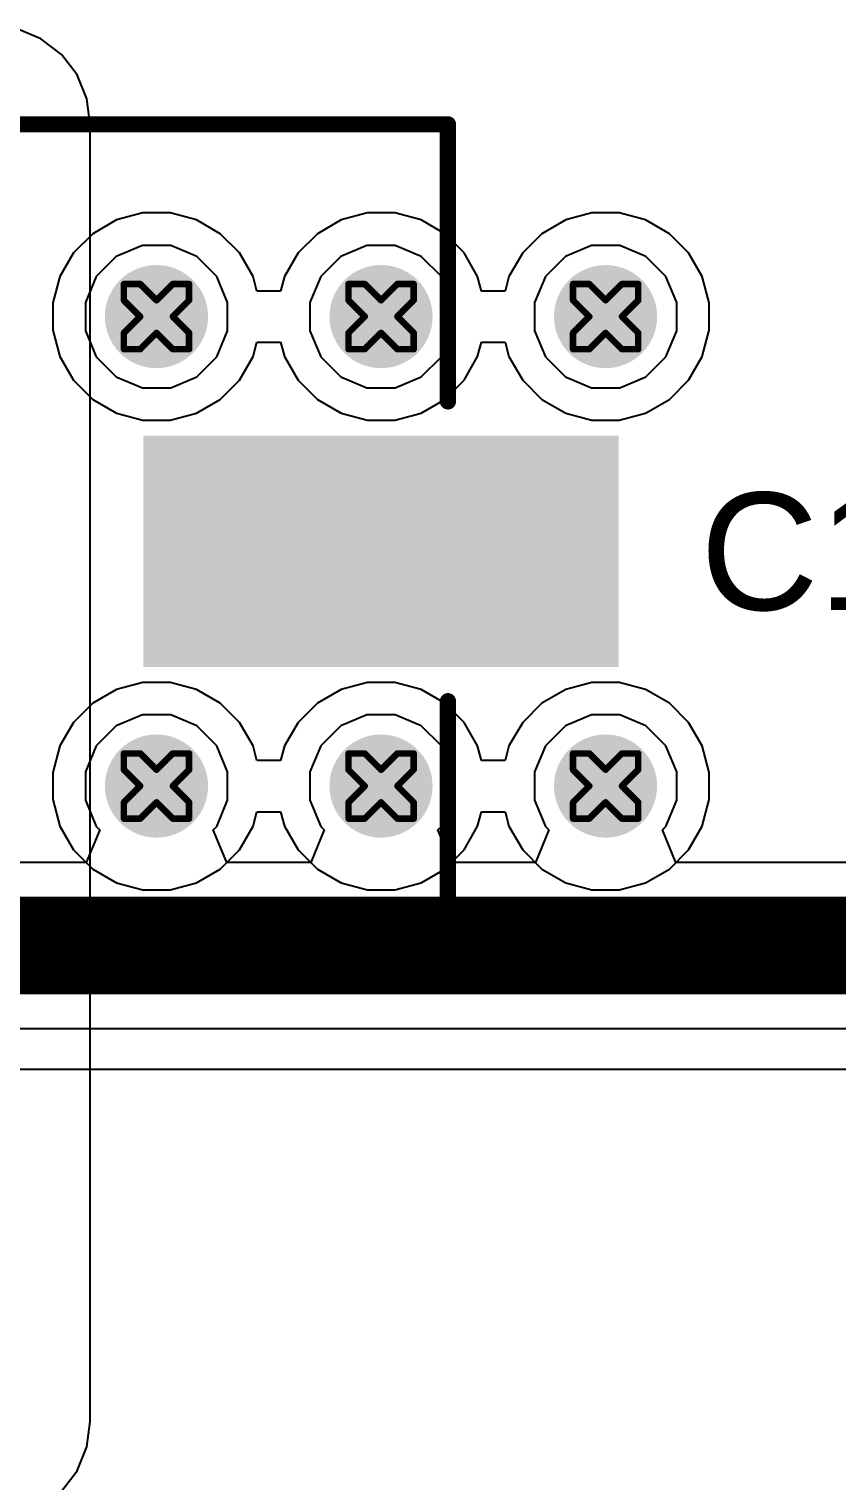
# Model space of a CAD drawing. Header units: inches. Extents: x 0 to 5379, y 0 to 5429.
# Drawn here: x 329.39 to 335.69, y 54.53 to 65.84 of the extents above; entities that cross this region are included whole.
import ezdxf

# ---------------------------------------------------------------- set-up
doc = ezdxf.new("R2010")
doc.units = ezdxf.units.IN
for name, color, linetype in [('Bottom Layer', 5, 'Continuous'), ('Bottom Solder', 6, 'Continuous'), ('Drill Drawing', 1, 'Continuous'), ('GND01', 16, 'Continuous'), ('GND02', 76, 'Continuous'), ('PWR', 156, 'Continuous'), ('SIG 01', 90, 'Continuous'), ('Top Layer', 1, 'Continuous'), ('Top Overlay', 2, 'Continuous'), ('Top Paste', 8, 'Continuous'), ('Top Solder', 216, 'Continuous'), ('Via Holes', 16, 'Continuous')]:
    doc.layers.add(name, color=color, linetype=linetype)
doc.styles.add('Arial', font='', dxfattribs={"height": 0.2})
doc.styles.get('Arial').set_extended_font_data('Arial')

# ---------------------------------------------------------------- blocks, each defined once
blk = doc.blocks.new('RVT1H470M0607_115')
at = {"layer": 'Top Layer'}
for points in [[(-4.55, 0.8), (-1.05, 0.8), (-1.05, -0.8), (-4.55, -0.8)], [(1.05, 0.8), (4.55, 0.8), (4.55, -0.8), (1.05, -0.8)]]:
    blk.add_hatch(color=1, dxfattribs=at).paths.add_polyline_path(points)
at = {"layer": 'Top Paste'}
for points in [[(-4.55, 0.8), (-1.05, 0.8), (-1.05, -0.8), (-4.55, -0.8)], [(1.05, 0.8), (4.55, 0.8), (4.55, -0.8), (1.05, -0.8)]]:
    blk.add_hatch(color=8, dxfattribs=at).paths.add_polyline_path(points)
at = {"layer": 'Top Solder'}
for points in [[(-4.652, 0.902), (-0.948, 0.902), (-0.948, -0.902), (-4.652, -0.902)], [(0.948, 0.902), (4.652, 0.902), (4.652, -0.902), (0.948, -0.902)]]:
    blk.add_hatch(color=216, dxfattribs=at).paths.add_polyline_path(points)
at = {"layer": 'Top Overlay'}
for points in [[(-3.333, 1.829, 0.127, 0.127, 0), (-1.835, 3.327, 0.127, 0.127, 0)], [(-1.835, 3.327, 0.127, 0.127, 0), (3.321, 3.327, 0.127, 0.127, 0)], [(3.321, 1.168, 0.127, 0.127, 0), (3.321, 3.327, 0.127, 0.127, 0)], [(-3.333, 1.321, 0.127, 0.127, 0), (-3.333, 1.829, 0.127, 0.127, 0)], [(-3.918, 1.016, 0.127, 0.127, 0), (-3.918, 1.727, 0.127, 0.127, 0)], [(-4.273, 1.372, 0.127, 0.127, 0), (-3.562, 1.372, 0.127, 0.127, 0)], [(3.321, -3.327, 0.127, 0.127, 0), (3.321, -1.168, 0.127, 0.127, 0)], [(-3.333, -1.829, 0.127, 0.127, 0), (-3.333, -1.321, 0.127, 0.127, 0)], [(-3.333, -1.829, 0.127, 0.127, 0), (-1.835, -3.327, 0.127, 0.127, 0)], [(-1.835, -3.327, 0.127, 0.127, 0), (3.321, -3.327, 0.127, 0.127, 0)]]:
    blk.add_lwpolyline(points, format="xyseb", dxfattribs=at)
for points in [[(-1.867, 3.327, 0.0635, 0.0635, 1), (-1.803, 3.327, 0.0635, 0.0635, 1)], [(-1.867, 3.327, 0.0635, 0.0635, 1), (-1.803, 3.327, 0.0635, 0.0635, 1)], [(3.29, 3.327, 0.0635, 0.0635, 1), (3.353, 3.327, 0.0635, 0.0635, 1)], [(3.29, 3.327, 0.0635, 0.0635, 1), (3.353, 3.327, 0.0635, 0.0635, 1)], [(-3.365, 1.829, 0.0635, 0.0635, 1), (-3.302, 1.829, 0.0635, 0.0635, 1)], [(-3.365, 1.829, 0.0635, 0.0635, 1), (-3.302, 1.829, 0.0635, 0.0635, 1)], [(-3.949, 1.727, 0.0635, 0.0635, 1), (-3.886, 1.727, 0.0635, 0.0635, 1)], [(-4.305, 1.372, 0.0635, 0.0635, 1), (-4.241, 1.372, 0.0635, 0.0635, 1)], [(-3.594, 1.372, 0.0635, 0.0635, 1), (-3.53, 1.372, 0.0635, 0.0635, 1)], [(-3.365, 1.321, 0.0635, 0.0635, 1), (-3.302, 1.321, 0.0635, 0.0635, 1)], [(3.29, 1.168, 0.0635, 0.0635, 1), (3.353, 1.168, 0.0635, 0.0635, 1)], [(-3.949, 1.016, 0.0635, 0.0635, 1), (-3.886, 1.016, 0.0635, 0.0635, 1)], [(3.29, -1.168, 0.0635, 0.0635, 1), (3.353, -1.168, 0.0635, 0.0635, 1)], [(-3.365, -1.321, 0.0635, 0.0635, 1), (-3.302, -1.321, 0.0635, 0.0635, 1)], [(-3.365, -1.829, 0.0635, 0.0635, 1), (-3.302, -1.829, 0.0635, 0.0635, 1)], [(-3.365, -1.829, 0.0635, 0.0635, 1), (-3.302, -1.829, 0.0635, 0.0635, 1)], [(-1.867, -3.327, 0.0635, 0.0635, 1), (-1.803, -3.327, 0.0635, 0.0635, 1)], [(-1.867, -3.327, 0.0635, 0.0635, 1), (-1.803, -3.327, 0.0635, 0.0635, 1)], [(3.29, -3.327, 0.0635, 0.0635, 1), (3.353, -3.327, 0.0635, 0.0635, 1)], [(3.29, -3.327, 0.0635, 0.0635, 1), (3.353, -3.327, 0.0635, 0.0635, 1)]]:
    blk.add_lwpolyline(points, format="xyseb", close=True, dxfattribs=at)

msp = doc.modelspace()

# ---------------------------------------------------------------- hatches: boundary and pattern name
at = {"layer": 'Bottom Layer'}
h = msp.add_hatch(color=5, dxfattribs=at)
edge = h.paths.add_edge_path()
edge.add_arc((330.383, 63.6), 0.3, 0, 360)
h = msp.add_hatch(color=5, dxfattribs=at)
edge = h.paths.add_edge_path()
edge.add_arc((332.133, 63.6), 0.3, 0, 360)
h = msp.add_hatch(color=5, dxfattribs=at)
edge = h.paths.add_edge_path()
edge.add_arc((333.883, 63.6), 0.3, 0, 360)
h = msp.add_hatch(color=5, dxfattribs=at)
edge = h.paths.add_edge_path()
edge.add_arc((330.383, 59.942), 0.3, 0, 360)
h = msp.add_hatch(color=5, dxfattribs=at)
edge = h.paths.add_edge_path()
edge.add_arc((332.133, 59.942), 0.3, 0, 360)
h = msp.add_hatch(color=5, dxfattribs=at)
edge = h.paths.add_edge_path()
edge.add_arc((333.883, 59.942), 0.3, 0, 360)
at = {"layer": 'Bottom Solder'}
h = msp.add_hatch(color=6, dxfattribs=at)
edge = h.paths.add_edge_path()
edge.add_arc((330.383, 63.6), 0.402, 0, 360)
h = msp.add_hatch(color=6, dxfattribs=at)
edge = h.paths.add_edge_path()
edge.add_arc((332.133, 63.6), 0.402, 0, 360)
h = msp.add_hatch(color=6, dxfattribs=at)
edge = h.paths.add_edge_path()
edge.add_arc((333.883, 63.6), 0.402, 0, 360)
h = msp.add_hatch(color=6, dxfattribs=at)
edge = h.paths.add_edge_path()
edge.add_arc((330.383, 59.942), 0.402, 0, 360)
h = msp.add_hatch(color=6, dxfattribs=at)
edge = h.paths.add_edge_path()
edge.add_arc((332.133, 59.942), 0.402, 0, 360)
h = msp.add_hatch(color=6, dxfattribs=at)
edge = h.paths.add_edge_path()
edge.add_arc((333.883, 59.942), 0.402, 0, 360)
at = {"layer": 'GND01'}
h = msp.add_hatch(color=16, dxfattribs=at)
edge = h.paths.add_edge_path()
edge.add_arc((330.383, 63.6), 0.3, 0, 360)
h = msp.add_hatch(color=16, dxfattribs=at)
edge = h.paths.add_edge_path()
edge.add_arc((332.133, 63.6), 0.3, 0, 360)
h = msp.add_hatch(color=16, dxfattribs=at)
edge = h.paths.add_edge_path()
edge.add_arc((333.883, 63.6), 0.3, 0, 360)
h = msp.add_hatch(color=16, dxfattribs=at)
edge = h.paths.add_edge_path()
edge.add_arc((330.383, 59.942), 0.3, 0, 360)
h = msp.add_hatch(color=16, dxfattribs=at)
edge = h.paths.add_edge_path()
edge.add_arc((332.133, 59.942), 0.3, 0, 360)
h = msp.add_hatch(color=16, dxfattribs=at)
edge = h.paths.add_edge_path()
edge.add_arc((333.883, 59.942), 0.3, 0, 360)
at = {"layer": 'GND02'}
h = msp.add_hatch(color=76, dxfattribs=at)
edge = h.paths.add_edge_path()
edge.add_arc((330.383, 63.6), 0.3, 0, 360)
h = msp.add_hatch(color=76, dxfattribs=at)
edge = h.paths.add_edge_path()
edge.add_arc((332.133, 63.6), 0.3, 0, 360)
h = msp.add_hatch(color=76, dxfattribs=at)
edge = h.paths.add_edge_path()
edge.add_arc((333.883, 63.6), 0.3, 0, 360)
h = msp.add_hatch(color=76, dxfattribs=at)
edge = h.paths.add_edge_path()
edge.add_arc((330.383, 59.942), 0.3, 0, 360)
h = msp.add_hatch(color=76, dxfattribs=at)
edge = h.paths.add_edge_path()
edge.add_arc((332.133, 59.942), 0.3, 0, 360)
h = msp.add_hatch(color=76, dxfattribs=at)
edge = h.paths.add_edge_path()
edge.add_arc((333.883, 59.942), 0.3, 0, 360)
at = {"layer": 'PWR'}
h = msp.add_hatch(color=156, dxfattribs=at)
edge = h.paths.add_edge_path()
edge.add_arc((330.383, 63.6), 0.3, 0, 360)
h = msp.add_hatch(color=156, dxfattribs=at)
edge = h.paths.add_edge_path()
edge.add_arc((332.133, 63.6), 0.3, 0, 360)
h = msp.add_hatch(color=156, dxfattribs=at)
edge = h.paths.add_edge_path()
edge.add_arc((333.883, 63.6), 0.3, 0, 360)
h = msp.add_hatch(color=156, dxfattribs=at)
edge = h.paths.add_edge_path()
edge.add_arc((330.383, 59.942), 0.3, 0, 360)
h = msp.add_hatch(color=156, dxfattribs=at)
edge = h.paths.add_edge_path()
edge.add_arc((332.133, 59.942), 0.3, 0, 360)
h = msp.add_hatch(color=156, dxfattribs=at)
edge = h.paths.add_edge_path()
edge.add_arc((333.883, 59.942), 0.3, 0, 360)
at = {"layer": 'SIG 01'}
h = msp.add_hatch(color=90, dxfattribs=at)
edge = h.paths.add_edge_path()
edge.add_arc((330.383, 63.6), 0.3, 0, 360)
h = msp.add_hatch(color=90, dxfattribs=at)
edge = h.paths.add_edge_path()
edge.add_arc((332.133, 63.6), 0.3, 0, 360)
h = msp.add_hatch(color=90, dxfattribs=at)
edge = h.paths.add_edge_path()
edge.add_arc((333.883, 63.6), 0.3, 0, 360)
h = msp.add_hatch(color=90, dxfattribs=at)
edge = h.paths.add_edge_path()
edge.add_arc((330.383, 59.942), 0.3, 0, 360)
h = msp.add_hatch(color=90, dxfattribs=at)
edge = h.paths.add_edge_path()
edge.add_arc((332.133, 59.942), 0.3, 0, 360)
h = msp.add_hatch(color=90, dxfattribs=at)
edge = h.paths.add_edge_path()
edge.add_arc((333.883, 59.942), 0.3, 0, 360)
at = {"layer": 'Top Layer'}
h = msp.add_hatch(color=1, dxfattribs=at)
edge = h.paths.add_edge_path()
edge.add_arc((330.383, 63.6), 0.3, 0, 360)
h = msp.add_hatch(color=1, dxfattribs=at)
edge = h.paths.add_edge_path()
edge.add_arc((332.133, 63.6), 0.3, 0, 360)
h = msp.add_hatch(color=1, dxfattribs=at)
edge = h.paths.add_edge_path()
edge.add_arc((333.883, 63.6), 0.3, 0, 360)
h = msp.add_hatch(color=1, dxfattribs=at)
edge = h.paths.add_edge_path()
edge.add_arc((330.383, 59.942), 0.3, 0, 360)
h = msp.add_hatch(color=1, dxfattribs=at)
edge = h.paths.add_edge_path()
edge.add_arc((332.133, 59.942), 0.3, 0, 360)
h = msp.add_hatch(color=1, dxfattribs=at)
edge = h.paths.add_edge_path()
edge.add_arc((333.883, 59.942), 0.3, 0, 360)
at = {"layer": 'Top Solder'}
h = msp.add_hatch(color=216, dxfattribs=at)
edge = h.paths.add_edge_path()
edge.add_arc((330.383, 63.6), 0.402, 0, 360)
h = msp.add_hatch(color=216, dxfattribs=at)
edge = h.paths.add_edge_path()
edge.add_arc((332.133, 63.6), 0.402, 0, 360)
h = msp.add_hatch(color=216, dxfattribs=at)
edge = h.paths.add_edge_path()
edge.add_arc((333.883, 63.6), 0.402, 0, 360)
h = msp.add_hatch(color=216, dxfattribs=at)
edge = h.paths.add_edge_path()
edge.add_arc((330.383, 59.942), 0.402, 0, 360)
h = msp.add_hatch(color=216, dxfattribs=at)
edge = h.paths.add_edge_path()
edge.add_arc((332.133, 59.942), 0.402, 0, 360)
h = msp.add_hatch(color=216, dxfattribs=at)
edge = h.paths.add_edge_path()
edge.add_arc((333.883, 59.942), 0.402, 0, 360)
at = {"layer": 'Via Holes'}
h = msp.add_hatch(color=7, dxfattribs=at)
edge = h.paths.add_edge_path()
edge.add_arc((330.383, 63.6), 0.15, 0, 360)
h = msp.add_hatch(color=7, dxfattribs=at)
edge = h.paths.add_edge_path()
edge.add_arc((332.133, 63.6), 0.15, 0, 360)
h = msp.add_hatch(color=7, dxfattribs=at)
edge = h.paths.add_edge_path()
edge.add_arc((333.883, 63.6), 0.15, 0, 360)
h = msp.add_hatch(color=7, dxfattribs=at)
edge = h.paths.add_edge_path()
edge.add_arc((330.383, 59.942), 0.15, 0, 360)
h = msp.add_hatch(color=7, dxfattribs=at)
edge = h.paths.add_edge_path()
edge.add_arc((332.133, 59.942), 0.15, 0, 360)
h = msp.add_hatch(color=7, dxfattribs=at)
edge = h.paths.add_edge_path()
edge.add_arc((333.883, 59.942), 0.15, 0, 360)

# ---------------------------------------------------------------- linework, layer by layer
at = {"layer": 'Bottom Layer'}
for p, q in [((330.277, 64.408), (330.072, 64.353)), ((330.49, 64.408), (330.277, 64.408)), ((330.695, 64.353), (330.49, 64.408)), ((332.027, 64.408), (331.822, 64.353)), ((332.24, 64.408), (332.027, 64.408)), ((332.445, 64.353), (332.24, 64.408)), ((333.777, 64.408), (333.572, 64.353)), ((333.99, 64.408), (333.777, 64.408)), ((334.195, 64.353), (333.99, 64.408)), ((330.072, 64.353), (329.887, 64.246)), ((330.88, 64.246), (330.695, 64.353)), ((331.822, 64.353), (331.637, 64.246)), ((332.63, 64.246), (332.445, 64.353)), ((333.572, 64.353), (333.387, 64.246)), ((334.38, 64.246), (334.195, 64.353)), ((329.887, 64.246), (329.737, 64.096)), ((331.03, 64.096), (330.88, 64.246)), ((331.637, 64.246), (331.487, 64.096)), ((332.78, 64.096), (332.63, 64.246)), ((333.387, 64.246), (333.237, 64.096)), ((334.53, 64.096), (334.38, 64.246)), ((329.737, 64.096), (329.63, 63.912)), ((331.136, 63.912), (331.03, 64.096)), ((331.487, 64.096), (331.38, 63.912)), ((332.886, 63.912), (332.78, 64.096)), ((333.237, 64.096), (333.13, 63.912)), ((334.636, 63.912), (334.53, 64.096)), ((329.63, 63.912), (329.575, 63.706)), ((331.166, 63.799), (331.136, 63.912)), ((331.38, 63.912), (331.35, 63.799)), ((332.916, 63.799), (332.886, 63.912)), ((333.13, 63.912), (333.1, 63.799)), ((334.691, 63.706), (334.636, 63.912)), ((329.575, 63.706), (329.575, 63.493)), ((331.35, 63.799), (331.166, 63.799)), ((333.1, 63.799), (332.916, 63.799)), ((334.691, 63.493), (334.691, 63.706)), ((329.575, 63.493), (329.63, 63.288)), ((334.636, 63.288), (334.691, 63.493)), ((331.136, 63.288), (331.166, 63.4)), ((331.166, 63.4), (331.35, 63.4)), ((331.35, 63.4), (331.38, 63.288)), ((332.886, 63.288), (332.916, 63.4)), ((332.916, 63.4), (333.1, 63.4)), ((333.1, 63.4), (333.13, 63.288)), ((329.63, 63.288), (329.737, 63.104)), ((331.03, 63.104), (331.136, 63.288)), ((331.38, 63.288), (331.487, 63.104)), ((332.78, 63.104), (332.886, 63.288)), ((333.13, 63.288), (333.237, 63.104)), ((334.53, 63.104), (334.636, 63.288)), ((329.737, 63.104), (329.887, 62.953)), ((330.88, 62.953), (331.03, 63.104)), ((331.487, 63.104), (331.637, 62.953)), ((332.63, 62.953), (332.78, 63.104)), ((333.237, 63.104), (333.387, 62.953)), ((334.38, 62.953), (334.53, 63.104)), ((329.887, 62.953), (330.072, 62.847)), ((330.695, 62.847), (330.88, 62.953)), ((331.637, 62.953), (331.822, 62.847)), ((332.445, 62.847), (332.63, 62.953)), ((333.387, 62.953), (333.572, 62.847)), ((334.195, 62.847), (334.38, 62.953)), ((330.072, 62.847), (330.277, 62.792)), ((330.277, 62.792), (330.49, 62.792)), ((330.49, 62.792), (330.695, 62.847)), ((331.822, 62.847), (332.027, 62.792)), ((332.027, 62.792), (332.24, 62.792)), ((332.24, 62.792), (332.445, 62.847)), ((333.572, 62.847), (333.777, 62.792)), ((333.777, 62.792), (333.99, 62.792)), ((333.99, 62.792), (334.195, 62.847)), ((330.072, 60.695), (329.887, 60.589)), ((330.277, 60.75), (330.072, 60.695)), ((330.49, 60.75), (330.277, 60.75)), ((330.695, 60.695), (330.49, 60.75)), ((330.88, 60.589), (330.695, 60.695)), ((331.822, 60.695), (331.637, 60.589)), ((332.027, 60.75), (331.822, 60.695)), ((332.24, 60.75), (332.027, 60.75)), ((332.445, 60.695), (332.24, 60.75)), ((332.63, 60.589), (332.445, 60.695)), ((333.572, 60.695), (333.387, 60.589)), ((333.777, 60.75), (333.572, 60.695)), ((333.99, 60.75), (333.777, 60.75)), ((334.195, 60.695), (333.99, 60.75)), ((334.38, 60.589), (334.195, 60.695)), ((329.887, 60.589), (329.737, 60.438)), ((331.03, 60.438), (330.88, 60.589)), ((331.637, 60.589), (331.487, 60.438)), ((332.78, 60.438), (332.63, 60.589)), ((333.387, 60.589), (333.237, 60.438)), ((334.53, 60.438), (334.38, 60.589)), ((329.737, 60.438), (329.63, 60.254)), ((331.136, 60.254), (331.03, 60.438)), ((331.487, 60.438), (331.38, 60.254)), ((332.886, 60.254), (332.78, 60.438)), ((333.237, 60.438), (333.13, 60.254)), ((334.636, 60.254), (334.53, 60.438)), ((329.63, 60.254), (329.575, 60.048)), ((331.166, 60.142), (331.136, 60.254)), ((331.38, 60.254), (331.35, 60.142)), ((332.916, 60.142), (332.886, 60.254)), ((333.13, 60.254), (333.1, 60.142)), ((334.691, 60.048), (334.636, 60.254)), ((331.35, 60.142), (331.166, 60.142)), ((333.1, 60.142), (332.916, 60.142)), ((329.575, 60.048), (329.575, 59.836)), ((334.691, 59.836), (334.691, 60.048)), ((329.575, 59.836), (329.63, 59.63)), ((331.136, 59.63), (331.166, 59.742)), ((331.166, 59.742), (331.35, 59.742)), ((331.35, 59.742), (331.38, 59.63)), ((332.886, 59.63), (332.916, 59.742)), ((332.916, 59.742), (333.1, 59.742)), ((333.1, 59.742), (333.13, 59.63)), ((334.636, 59.63), (334.691, 59.836)), ((329.63, 59.63), (329.737, 59.446)), ((331.03, 59.446), (331.136, 59.63)), ((331.38, 59.63), (331.487, 59.446)), ((332.78, 59.446), (332.886, 59.63)), ((333.13, 59.63), (333.237, 59.446)), ((334.53, 59.446), (334.636, 59.63)), ((329.737, 59.446), (329.887, 59.295)), ((330.88, 59.295), (331.03, 59.446)), ((331.487, 59.446), (331.637, 59.295)), ((332.63, 59.295), (332.78, 59.446)), ((333.237, 59.446), (333.387, 59.295)), ((334.38, 59.295), (334.53, 59.446)), ((329.887, 59.295), (330.072, 59.189)), ((330.695, 59.189), (330.88, 59.295)), ((331.637, 59.295), (331.822, 59.189)), ((332.445, 59.189), (332.63, 59.295)), ((333.387, 59.295), (333.572, 59.189)), ((334.195, 59.189), (334.38, 59.295)), ((330.072, 59.189), (330.277, 59.134)), ((330.49, 59.134), (330.695, 59.189)), ((331.822, 59.189), (332.027, 59.134)), ((332.24, 59.134), (332.445, 59.189)), ((333.572, 59.189), (333.777, 59.134)), ((333.99, 59.134), (334.195, 59.189)), ((330.277, 59.134), (330.49, 59.134)), ((332.027, 59.134), (332.24, 59.134)), ((333.777, 59.134), (333.99, 59.134)), ((347.844, 58.504), (324.27, 58.504)), ((324.27, 57.735), (347.844, 57.735))]:
    msp.add_line(p, q, dxfattribs=at)
at = {"layer": 'Drill Drawing'}
for points in [[(330.129, 63.727, 0.0508, 0.0508, 0), (330.129, 63.854, 0.0508, 0.0508, 0)], [(330.129, 63.854, 0.0508, 0.0508, 0), (330.256, 63.854, 0.0508, 0.0508, 0)], [(330.256, 63.854, 0.0508, 0.0508, 0), (330.383, 63.727, 0.0508, 0.0508, 0)], [(330.383, 63.727, 0.0508, 0.0508, 0), (330.51, 63.854, 0.0508, 0.0508, 0)], [(330.51, 63.854, 0.0508, 0.0508, 0), (330.637, 63.854, 0.0508, 0.0508, 0)], [(330.637, 63.727, 0.0508, 0.0508, 0), (330.637, 63.854, 0.0508, 0.0508, 0)], [(331.879, 63.727, 0.0508, 0.0508, 0), (331.879, 63.854, 0.0508, 0.0508, 0)], [(331.879, 63.854, 0.0508, 0.0508, 0), (332.006, 63.854, 0.0508, 0.0508, 0)], [(332.006, 63.854, 0.0508, 0.0508, 0), (332.133, 63.727, 0.0508, 0.0508, 0)], [(332.133, 63.727, 0.0508, 0.0508, 0), (332.26, 63.854, 0.0508, 0.0508, 0)], [(332.26, 63.854, 0.0508, 0.0508, 0), (332.387, 63.854, 0.0508, 0.0508, 0)], [(332.387, 63.727, 0.0508, 0.0508, 0), (332.387, 63.854, 0.0508, 0.0508, 0)], [(333.629, 63.727, 0.0508, 0.0508, 0), (333.629, 63.854, 0.0508, 0.0508, 0)], [(333.629, 63.854, 0.0508, 0.0508, 0), (333.756, 63.854, 0.0508, 0.0508, 0)], [(333.756, 63.854, 0.0508, 0.0508, 0), (333.883, 63.727, 0.0508, 0.0508, 0)], [(333.883, 63.727, 0.0508, 0.0508, 0), (334.01, 63.854, 0.0508, 0.0508, 0)], [(334.01, 63.854, 0.0508, 0.0508, 0), (334.137, 63.854, 0.0508, 0.0508, 0)], [(334.137, 63.727, 0.0508, 0.0508, 0), (334.137, 63.854, 0.0508, 0.0508, 0)], [(330.129, 63.727, 0.0508, 0.0508, 0), (330.256, 63.6, 0.0508, 0.0508, 0)], [(330.51, 63.6, 0.0508, 0.0508, 0), (330.637, 63.727, 0.0508, 0.0508, 0)], [(331.879, 63.727, 0.0508, 0.0508, 0), (332.006, 63.6, 0.0508, 0.0508, 0)], [(332.26, 63.6, 0.0508, 0.0508, 0), (332.387, 63.727, 0.0508, 0.0508, 0)], [(333.629, 63.727, 0.0508, 0.0508, 0), (333.756, 63.6, 0.0508, 0.0508, 0)], [(334.01, 63.6, 0.0508, 0.0508, 0), (334.137, 63.727, 0.0508, 0.0508, 0)], [(330.129, 63.473, 0.0508, 0.0508, 0), (330.256, 63.6, 0.0508, 0.0508, 0)], [(330.51, 63.6, 0.0508, 0.0508, 0), (330.637, 63.473, 0.0508, 0.0508, 0)], [(331.879, 63.473, 0.0508, 0.0508, 0), (332.006, 63.6, 0.0508, 0.0508, 0)], [(332.26, 63.6, 0.0508, 0.0508, 0), (332.387, 63.473, 0.0508, 0.0508, 0)], [(333.629, 63.473, 0.0508, 0.0508, 0), (333.756, 63.6, 0.0508, 0.0508, 0)], [(334.01, 63.6, 0.0508, 0.0508, 0), (334.137, 63.473, 0.0508, 0.0508, 0)], [(330.129, 63.346, 0.0508, 0.0508, 0), (330.129, 63.473, 0.0508, 0.0508, 0)], [(330.256, 63.346, 0.0508, 0.0508, 0), (330.383, 63.473, 0.0508, 0.0508, 0)], [(330.383, 63.473, 0.0508, 0.0508, 0), (330.51, 63.346, 0.0508, 0.0508, 0)], [(330.637, 63.346, 0.0508, 0.0508, 0), (330.637, 63.473, 0.0508, 0.0508, 0)], [(331.879, 63.346, 0.0508, 0.0508, 0), (331.879, 63.473, 0.0508, 0.0508, 0)], [(332.006, 63.346, 0.0508, 0.0508, 0), (332.133, 63.473, 0.0508, 0.0508, 0)], [(332.133, 63.473, 0.0508, 0.0508, 0), (332.26, 63.346, 0.0508, 0.0508, 0)], [(332.387, 63.346, 0.0508, 0.0508, 0), (332.387, 63.473, 0.0508, 0.0508, 0)], [(333.629, 63.346, 0.0508, 0.0508, 0), (333.629, 63.473, 0.0508, 0.0508, 0)], [(333.756, 63.346, 0.0508, 0.0508, 0), (333.883, 63.473, 0.0508, 0.0508, 0)], [(333.883, 63.473, 0.0508, 0.0508, 0), (334.01, 63.346, 0.0508, 0.0508, 0)], [(334.137, 63.346, 0.0508, 0.0508, 0), (334.137, 63.473, 0.0508, 0.0508, 0)], [(330.129, 63.346, 0.0508, 0.0508, 0), (330.256, 63.346, 0.0508, 0.0508, 0)], [(330.51, 63.346, 0.0508, 0.0508, 0), (330.637, 63.346, 0.0508, 0.0508, 0)], [(331.879, 63.346, 0.0508, 0.0508, 0), (332.006, 63.346, 0.0508, 0.0508, 0)], [(332.26, 63.346, 0.0508, 0.0508, 0), (332.387, 63.346, 0.0508, 0.0508, 0)], [(333.629, 63.346, 0.0508, 0.0508, 0), (333.756, 63.346, 0.0508, 0.0508, 0)], [(334.01, 63.346, 0.0508, 0.0508, 0), (334.137, 63.346, 0.0508, 0.0508, 0)], [(330.129, 60.069, 0.0508, 0.0508, 0), (330.129, 60.196, 0.0508, 0.0508, 0)], [(330.129, 60.196, 0.0508, 0.0508, 0), (330.256, 60.196, 0.0508, 0.0508, 0)], [(330.256, 60.196, 0.0508, 0.0508, 0), (330.383, 60.069, 0.0508, 0.0508, 0)], [(330.383, 60.069, 0.0508, 0.0508, 0), (330.51, 60.196, 0.0508, 0.0508, 0)], [(330.51, 60.196, 0.0508, 0.0508, 0), (330.637, 60.196, 0.0508, 0.0508, 0)], [(330.637, 60.069, 0.0508, 0.0508, 0), (330.637, 60.196, 0.0508, 0.0508, 0)], [(331.879, 60.069, 0.0508, 0.0508, 0), (331.879, 60.196, 0.0508, 0.0508, 0)], [(331.879, 60.196, 0.0508, 0.0508, 0), (332.006, 60.196, 0.0508, 0.0508, 0)], [(332.006, 60.196, 0.0508, 0.0508, 0), (332.133, 60.069, 0.0508, 0.0508, 0)], [(332.133, 60.069, 0.0508, 0.0508, 0), (332.26, 60.196, 0.0508, 0.0508, 0)], [(332.26, 60.196, 0.0508, 0.0508, 0), (332.387, 60.196, 0.0508, 0.0508, 0)], [(332.387, 60.069, 0.0508, 0.0508, 0), (332.387, 60.196, 0.0508, 0.0508, 0)], [(333.629, 60.069, 0.0508, 0.0508, 0), (333.629, 60.196, 0.0508, 0.0508, 0)], [(333.629, 60.196, 0.0508, 0.0508, 0), (333.756, 60.196, 0.0508, 0.0508, 0)], [(333.756, 60.196, 0.0508, 0.0508, 0), (333.883, 60.069, 0.0508, 0.0508, 0)], [(333.883, 60.069, 0.0508, 0.0508, 0), (334.01, 60.196, 0.0508, 0.0508, 0)], [(334.01, 60.196, 0.0508, 0.0508, 0), (334.137, 60.196, 0.0508, 0.0508, 0)], [(334.137, 60.069, 0.0508, 0.0508, 0), (334.137, 60.196, 0.0508, 0.0508, 0)], [(330.129, 60.069, 0.0508, 0.0508, 0), (330.256, 59.942, 0.0508, 0.0508, 0)], [(330.51, 59.942, 0.0508, 0.0508, 0), (330.637, 60.069, 0.0508, 0.0508, 0)], [(331.879, 60.069, 0.0508, 0.0508, 0), (332.006, 59.942, 0.0508, 0.0508, 0)], [(332.26, 59.942, 0.0508, 0.0508, 0), (332.387, 60.069, 0.0508, 0.0508, 0)], [(333.629, 60.069, 0.0508, 0.0508, 0), (333.756, 59.942, 0.0508, 0.0508, 0)], [(334.01, 59.942, 0.0508, 0.0508, 0), (334.137, 60.069, 0.0508, 0.0508, 0)], [(330.129, 59.815, 0.0508, 0.0508, 0), (330.256, 59.942, 0.0508, 0.0508, 0)], [(330.51, 59.942, 0.0508, 0.0508, 0), (330.637, 59.815, 0.0508, 0.0508, 0)], [(331.879, 59.815, 0.0508, 0.0508, 0), (332.006, 59.942, 0.0508, 0.0508, 0)], [(332.26, 59.942, 0.0508, 0.0508, 0), (332.387, 59.815, 0.0508, 0.0508, 0)], [(333.629, 59.815, 0.0508, 0.0508, 0), (333.756, 59.942, 0.0508, 0.0508, 0)], [(334.01, 59.942, 0.0508, 0.0508, 0), (334.137, 59.815, 0.0508, 0.0508, 0)], [(330.129, 59.688, 0.0508, 0.0508, 0), (330.129, 59.815, 0.0508, 0.0508, 0)], [(330.256, 59.688, 0.0508, 0.0508, 0), (330.383, 59.815, 0.0508, 0.0508, 0)], [(330.383, 59.815, 0.0508, 0.0508, 0), (330.51, 59.688, 0.0508, 0.0508, 0)], [(330.637, 59.688, 0.0508, 0.0508, 0), (330.637, 59.815, 0.0508, 0.0508, 0)], [(331.879, 59.688, 0.0508, 0.0508, 0), (331.879, 59.815, 0.0508, 0.0508, 0)], [(332.006, 59.688, 0.0508, 0.0508, 0), (332.133, 59.815, 0.0508, 0.0508, 0)], [(332.133, 59.815, 0.0508, 0.0508, 0), (332.26, 59.688, 0.0508, 0.0508, 0)], [(332.387, 59.688, 0.0508, 0.0508, 0), (332.387, 59.815, 0.0508, 0.0508, 0)], [(333.629, 59.688, 0.0508, 0.0508, 0), (333.629, 59.815, 0.0508, 0.0508, 0)], [(333.756, 59.688, 0.0508, 0.0508, 0), (333.883, 59.815, 0.0508, 0.0508, 0)], [(333.883, 59.815, 0.0508, 0.0508, 0), (334.01, 59.688, 0.0508, 0.0508, 0)], [(334.137, 59.688, 0.0508, 0.0508, 0), (334.137, 59.815, 0.0508, 0.0508, 0)], [(330.129, 59.688, 0.0508, 0.0508, 0), (330.256, 59.688, 0.0508, 0.0508, 0)], [(330.51, 59.688, 0.0508, 0.0508, 0), (330.637, 59.688, 0.0508, 0.0508, 0)], [(331.879, 59.688, 0.0508, 0.0508, 0), (332.006, 59.688, 0.0508, 0.0508, 0)], [(332.26, 59.688, 0.0508, 0.0508, 0), (332.387, 59.688, 0.0508, 0.0508, 0)], [(333.629, 59.688, 0.0508, 0.0508, 0), (333.756, 59.688, 0.0508, 0.0508, 0)], [(334.01, 59.688, 0.0508, 0.0508, 0), (334.137, 59.688, 0.0508, 0.0508, 0)]]:
    msp.add_lwpolyline(points, format="xyseb", dxfattribs=at)
for points in [[(330.117, 63.854, 0.0254, 0.0254, 1), (330.142, 63.854, 0.0254, 0.0254, 1)], [(330.117, 63.854, 0.0254, 0.0254, 1), (330.142, 63.854, 0.0254, 0.0254, 1)], [(330.244, 63.854, 0.0254, 0.0254, 1), (330.269, 63.854, 0.0254, 0.0254, 1)], [(330.244, 63.854, 0.0254, 0.0254, 1), (330.269, 63.854, 0.0254, 0.0254, 1)], [(330.498, 63.854, 0.0254, 0.0254, 1), (330.523, 63.854, 0.0254, 0.0254, 1)], [(330.498, 63.854, 0.0254, 0.0254, 1), (330.523, 63.854, 0.0254, 0.0254, 1)], [(330.625, 63.854, 0.0254, 0.0254, 1), (330.65, 63.854, 0.0254, 0.0254, 1)], [(330.625, 63.854, 0.0254, 0.0254, 1), (330.65, 63.854, 0.0254, 0.0254, 1)], [(331.867, 63.854, 0.0254, 0.0254, 1), (331.892, 63.854, 0.0254, 0.0254, 1)], [(331.867, 63.854, 0.0254, 0.0254, 1), (331.892, 63.854, 0.0254, 0.0254, 1)], [(331.994, 63.854, 0.0254, 0.0254, 1), (332.019, 63.854, 0.0254, 0.0254, 1)], [(331.994, 63.854, 0.0254, 0.0254, 1), (332.019, 63.854, 0.0254, 0.0254, 1)], [(332.248, 63.854, 0.0254, 0.0254, 1), (332.273, 63.854, 0.0254, 0.0254, 1)], [(332.248, 63.854, 0.0254, 0.0254, 1), (332.273, 63.854, 0.0254, 0.0254, 1)], [(332.375, 63.854, 0.0254, 0.0254, 1), (332.4, 63.854, 0.0254, 0.0254, 1)], [(332.375, 63.854, 0.0254, 0.0254, 1), (332.4, 63.854, 0.0254, 0.0254, 1)], [(333.617, 63.854, 0.0254, 0.0254, 1), (333.642, 63.854, 0.0254, 0.0254, 1)], [(333.617, 63.854, 0.0254, 0.0254, 1), (333.642, 63.854, 0.0254, 0.0254, 1)], [(333.744, 63.854, 0.0254, 0.0254, 1), (333.769, 63.854, 0.0254, 0.0254, 1)], [(333.744, 63.854, 0.0254, 0.0254, 1), (333.769, 63.854, 0.0254, 0.0254, 1)], [(333.998, 63.854, 0.0254, 0.0254, 1), (334.023, 63.854, 0.0254, 0.0254, 1)], [(333.998, 63.854, 0.0254, 0.0254, 1), (334.023, 63.854, 0.0254, 0.0254, 1)], [(334.125, 63.854, 0.0254, 0.0254, 1), (334.15, 63.854, 0.0254, 0.0254, 1)], [(334.125, 63.854, 0.0254, 0.0254, 1), (334.15, 63.854, 0.0254, 0.0254, 1)], [(330.117, 63.727, 0.0254, 0.0254, 1), (330.142, 63.727, 0.0254, 0.0254, 1)], [(330.117, 63.727, 0.0254, 0.0254, 1), (330.142, 63.727, 0.0254, 0.0254, 1)], [(330.371, 63.727, 0.0254, 0.0254, 1), (330.396, 63.727, 0.0254, 0.0254, 1)], [(330.371, 63.727, 0.0254, 0.0254, 1), (330.396, 63.727, 0.0254, 0.0254, 1)], [(330.625, 63.727, 0.0254, 0.0254, 1), (330.65, 63.727, 0.0254, 0.0254, 1)], [(330.625, 63.727, 0.0254, 0.0254, 1), (330.65, 63.727, 0.0254, 0.0254, 1)], [(331.867, 63.727, 0.0254, 0.0254, 1), (331.892, 63.727, 0.0254, 0.0254, 1)], [(331.867, 63.727, 0.0254, 0.0254, 1), (331.892, 63.727, 0.0254, 0.0254, 1)], [(332.121, 63.727, 0.0254, 0.0254, 1), (332.146, 63.727, 0.0254, 0.0254, 1)], [(332.121, 63.727, 0.0254, 0.0254, 1), (332.146, 63.727, 0.0254, 0.0254, 1)], [(332.375, 63.727, 0.0254, 0.0254, 1), (332.4, 63.727, 0.0254, 0.0254, 1)], [(332.375, 63.727, 0.0254, 0.0254, 1), (332.4, 63.727, 0.0254, 0.0254, 1)], [(333.617, 63.727, 0.0254, 0.0254, 1), (333.642, 63.727, 0.0254, 0.0254, 1)], [(333.617, 63.727, 0.0254, 0.0254, 1), (333.642, 63.727, 0.0254, 0.0254, 1)], [(333.871, 63.727, 0.0254, 0.0254, 1), (333.896, 63.727, 0.0254, 0.0254, 1)], [(333.871, 63.727, 0.0254, 0.0254, 1), (333.896, 63.727, 0.0254, 0.0254, 1)], [(334.125, 63.727, 0.0254, 0.0254, 1), (334.15, 63.727, 0.0254, 0.0254, 1)], [(334.125, 63.727, 0.0254, 0.0254, 1), (334.15, 63.727, 0.0254, 0.0254, 1)], [(330.244, 63.6, 0.0254, 0.0254, 1), (330.269, 63.6, 0.0254, 0.0254, 1)], [(330.244, 63.6, 0.0254, 0.0254, 1), (330.269, 63.6, 0.0254, 0.0254, 1)], [(330.498, 63.6, 0.0254, 0.0254, 1), (330.523, 63.6, 0.0254, 0.0254, 1)], [(330.498, 63.6, 0.0254, 0.0254, 1), (330.523, 63.6, 0.0254, 0.0254, 1)], [(331.994, 63.6, 0.0254, 0.0254, 1), (332.019, 63.6, 0.0254, 0.0254, 1)], [(331.994, 63.6, 0.0254, 0.0254, 1), (332.019, 63.6, 0.0254, 0.0254, 1)], [(332.248, 63.6, 0.0254, 0.0254, 1), (332.273, 63.6, 0.0254, 0.0254, 1)], [(332.248, 63.6, 0.0254, 0.0254, 1), (332.273, 63.6, 0.0254, 0.0254, 1)], [(333.744, 63.6, 0.0254, 0.0254, 1), (333.769, 63.6, 0.0254, 0.0254, 1)], [(333.744, 63.6, 0.0254, 0.0254, 1), (333.769, 63.6, 0.0254, 0.0254, 1)], [(333.998, 63.6, 0.0254, 0.0254, 1), (334.023, 63.6, 0.0254, 0.0254, 1)], [(333.998, 63.6, 0.0254, 0.0254, 1), (334.023, 63.6, 0.0254, 0.0254, 1)], [(330.117, 63.473, 0.0254, 0.0254, 1), (330.142, 63.473, 0.0254, 0.0254, 1)], [(330.117, 63.473, 0.0254, 0.0254, 1), (330.142, 63.473, 0.0254, 0.0254, 1)], [(330.371, 63.473, 0.0254, 0.0254, 1), (330.396, 63.473, 0.0254, 0.0254, 1)], [(330.371, 63.473, 0.0254, 0.0254, 1), (330.396, 63.473, 0.0254, 0.0254, 1)], [(330.625, 63.473, 0.0254, 0.0254, 1), (330.65, 63.473, 0.0254, 0.0254, 1)], [(330.625, 63.473, 0.0254, 0.0254, 1), (330.65, 63.473, 0.0254, 0.0254, 1)], [(331.867, 63.473, 0.0254, 0.0254, 1), (331.892, 63.473, 0.0254, 0.0254, 1)], [(331.867, 63.473, 0.0254, 0.0254, 1), (331.892, 63.473, 0.0254, 0.0254, 1)], [(332.121, 63.473, 0.0254, 0.0254, 1), (332.146, 63.473, 0.0254, 0.0254, 1)], [(332.121, 63.473, 0.0254, 0.0254, 1), (332.146, 63.473, 0.0254, 0.0254, 1)], [(332.375, 63.473, 0.0254, 0.0254, 1), (332.4, 63.473, 0.0254, 0.0254, 1)], [(332.375, 63.473, 0.0254, 0.0254, 1), (332.4, 63.473, 0.0254, 0.0254, 1)], [(333.617, 63.473, 0.0254, 0.0254, 1), (333.642, 63.473, 0.0254, 0.0254, 1)], [(333.617, 63.473, 0.0254, 0.0254, 1), (333.642, 63.473, 0.0254, 0.0254, 1)], [(333.871, 63.473, 0.0254, 0.0254, 1), (333.896, 63.473, 0.0254, 0.0254, 1)], [(333.871, 63.473, 0.0254, 0.0254, 1), (333.896, 63.473, 0.0254, 0.0254, 1)], [(334.125, 63.473, 0.0254, 0.0254, 1), (334.15, 63.473, 0.0254, 0.0254, 1)], [(334.125, 63.473, 0.0254, 0.0254, 1), (334.15, 63.473, 0.0254, 0.0254, 1)], [(330.117, 63.346, 0.0254, 0.0254, 1), (330.142, 63.346, 0.0254, 0.0254, 1)], [(330.117, 63.346, 0.0254, 0.0254, 1), (330.142, 63.346, 0.0254, 0.0254, 1)], [(330.244, 63.346, 0.0254, 0.0254, 1), (330.269, 63.346, 0.0254, 0.0254, 1)], [(330.244, 63.346, 0.0254, 0.0254, 1), (330.269, 63.346, 0.0254, 0.0254, 1)], [(330.498, 63.346, 0.0254, 0.0254, 1), (330.523, 63.346, 0.0254, 0.0254, 1)], [(330.498, 63.346, 0.0254, 0.0254, 1), (330.523, 63.346, 0.0254, 0.0254, 1)], [(330.625, 63.346, 0.0254, 0.0254, 1), (330.65, 63.346, 0.0254, 0.0254, 1)], [(330.625, 63.346, 0.0254, 0.0254, 1), (330.65, 63.346, 0.0254, 0.0254, 1)], [(331.867, 63.346, 0.0254, 0.0254, 1), (331.892, 63.346, 0.0254, 0.0254, 1)], [(331.867, 63.346, 0.0254, 0.0254, 1), (331.892, 63.346, 0.0254, 0.0254, 1)], [(331.994, 63.346, 0.0254, 0.0254, 1), (332.019, 63.346, 0.0254, 0.0254, 1)], [(331.994, 63.346, 0.0254, 0.0254, 1), (332.019, 63.346, 0.0254, 0.0254, 1)], [(332.248, 63.346, 0.0254, 0.0254, 1), (332.273, 63.346, 0.0254, 0.0254, 1)], [(332.248, 63.346, 0.0254, 0.0254, 1), (332.273, 63.346, 0.0254, 0.0254, 1)], [(332.375, 63.346, 0.0254, 0.0254, 1), (332.4, 63.346, 0.0254, 0.0254, 1)], [(332.375, 63.346, 0.0254, 0.0254, 1), (332.4, 63.346, 0.0254, 0.0254, 1)], [(333.617, 63.346, 0.0254, 0.0254, 1), (333.642, 63.346, 0.0254, 0.0254, 1)], [(333.617, 63.346, 0.0254, 0.0254, 1), (333.642, 63.346, 0.0254, 0.0254, 1)], [(333.744, 63.346, 0.0254, 0.0254, 1), (333.769, 63.346, 0.0254, 0.0254, 1)], [(333.744, 63.346, 0.0254, 0.0254, 1), (333.769, 63.346, 0.0254, 0.0254, 1)], [(333.998, 63.346, 0.0254, 0.0254, 1), (334.023, 63.346, 0.0254, 0.0254, 1)], [(333.998, 63.346, 0.0254, 0.0254, 1), (334.023, 63.346, 0.0254, 0.0254, 1)], [(334.125, 63.346, 0.0254, 0.0254, 1), (334.15, 63.346, 0.0254, 0.0254, 1)], [(334.125, 63.346, 0.0254, 0.0254, 1), (334.15, 63.346, 0.0254, 0.0254, 1)], [(330.117, 60.196, 0.0254, 0.0254, 1), (330.142, 60.196, 0.0254, 0.0254, 1)], [(330.117, 60.196, 0.0254, 0.0254, 1), (330.142, 60.196, 0.0254, 0.0254, 1)], [(330.244, 60.196, 0.0254, 0.0254, 1), (330.269, 60.196, 0.0254, 0.0254, 1)], [(330.244, 60.196, 0.0254, 0.0254, 1), (330.269, 60.196, 0.0254, 0.0254, 1)], [(330.498, 60.196, 0.0254, 0.0254, 1), (330.523, 60.196, 0.0254, 0.0254, 1)], [(330.498, 60.196, 0.0254, 0.0254, 1), (330.523, 60.196, 0.0254, 0.0254, 1)], [(330.625, 60.196, 0.0254, 0.0254, 1), (330.65, 60.196, 0.0254, 0.0254, 1)], [(330.625, 60.196, 0.0254, 0.0254, 1), (330.65, 60.196, 0.0254, 0.0254, 1)], [(331.867, 60.196, 0.0254, 0.0254, 1), (331.892, 60.196, 0.0254, 0.0254, 1)], [(331.867, 60.196, 0.0254, 0.0254, 1), (331.892, 60.196, 0.0254, 0.0254, 1)], [(331.994, 60.196, 0.0254, 0.0254, 1), (332.019, 60.196, 0.0254, 0.0254, 1)], [(331.994, 60.196, 0.0254, 0.0254, 1), (332.019, 60.196, 0.0254, 0.0254, 1)], [(332.248, 60.196, 0.0254, 0.0254, 1), (332.273, 60.196, 0.0254, 0.0254, 1)], [(332.248, 60.196, 0.0254, 0.0254, 1), (332.273, 60.196, 0.0254, 0.0254, 1)], [(332.375, 60.196, 0.0254, 0.0254, 1), (332.4, 60.196, 0.0254, 0.0254, 1)], [(332.375, 60.196, 0.0254, 0.0254, 1), (332.4, 60.196, 0.0254, 0.0254, 1)], [(333.617, 60.196, 0.0254, 0.0254, 1), (333.642, 60.196, 0.0254, 0.0254, 1)], [(333.617, 60.196, 0.0254, 0.0254, 1), (333.642, 60.196, 0.0254, 0.0254, 1)], [(333.744, 60.196, 0.0254, 0.0254, 1), (333.769, 60.196, 0.0254, 0.0254, 1)], [(333.744, 60.196, 0.0254, 0.0254, 1), (333.769, 60.196, 0.0254, 0.0254, 1)], [(333.998, 60.196, 0.0254, 0.0254, 1), (334.023, 60.196, 0.0254, 0.0254, 1)], [(333.998, 60.196, 0.0254, 0.0254, 1), (334.023, 60.196, 0.0254, 0.0254, 1)], [(334.125, 60.196, 0.0254, 0.0254, 1), (334.15, 60.196, 0.0254, 0.0254, 1)], [(334.125, 60.196, 0.0254, 0.0254, 1), (334.15, 60.196, 0.0254, 0.0254, 1)], [(330.117, 60.069, 0.0254, 0.0254, 1), (330.142, 60.069, 0.0254, 0.0254, 1)], [(330.117, 60.069, 0.0254, 0.0254, 1), (330.142, 60.069, 0.0254, 0.0254, 1)], [(330.371, 60.069, 0.0254, 0.0254, 1), (330.396, 60.069, 0.0254, 0.0254, 1)], [(330.371, 60.069, 0.0254, 0.0254, 1), (330.396, 60.069, 0.0254, 0.0254, 1)], [(330.625, 60.069, 0.0254, 0.0254, 1), (330.65, 60.069, 0.0254, 0.0254, 1)], [(330.625, 60.069, 0.0254, 0.0254, 1), (330.65, 60.069, 0.0254, 0.0254, 1)], [(331.867, 60.069, 0.0254, 0.0254, 1), (331.892, 60.069, 0.0254, 0.0254, 1)], [(331.867, 60.069, 0.0254, 0.0254, 1), (331.892, 60.069, 0.0254, 0.0254, 1)], [(332.121, 60.069, 0.0254, 0.0254, 1), (332.146, 60.069, 0.0254, 0.0254, 1)], [(332.121, 60.069, 0.0254, 0.0254, 1), (332.146, 60.069, 0.0254, 0.0254, 1)], [(332.375, 60.069, 0.0254, 0.0254, 1), (332.4, 60.069, 0.0254, 0.0254, 1)], [(332.375, 60.069, 0.0254, 0.0254, 1), (332.4, 60.069, 0.0254, 0.0254, 1)], [(333.617, 60.069, 0.0254, 0.0254, 1), (333.642, 60.069, 0.0254, 0.0254, 1)], [(333.617, 60.069, 0.0254, 0.0254, 1), (333.642, 60.069, 0.0254, 0.0254, 1)], [(333.871, 60.069, 0.0254, 0.0254, 1), (333.896, 60.069, 0.0254, 0.0254, 1)], [(333.871, 60.069, 0.0254, 0.0254, 1), (333.896, 60.069, 0.0254, 0.0254, 1)], [(334.125, 60.069, 0.0254, 0.0254, 1), (334.15, 60.069, 0.0254, 0.0254, 1)], [(334.125, 60.069, 0.0254, 0.0254, 1), (334.15, 60.069, 0.0254, 0.0254, 1)], [(330.244, 59.942, 0.0254, 0.0254, 1), (330.269, 59.942, 0.0254, 0.0254, 1)], [(330.244, 59.942, 0.0254, 0.0254, 1), (330.269, 59.942, 0.0254, 0.0254, 1)], [(330.498, 59.942, 0.0254, 0.0254, 1), (330.523, 59.942, 0.0254, 0.0254, 1)], [(330.498, 59.942, 0.0254, 0.0254, 1), (330.523, 59.942, 0.0254, 0.0254, 1)], [(331.994, 59.942, 0.0254, 0.0254, 1), (332.019, 59.942, 0.0254, 0.0254, 1)], [(331.994, 59.942, 0.0254, 0.0254, 1), (332.019, 59.942, 0.0254, 0.0254, 1)], [(332.248, 59.942, 0.0254, 0.0254, 1), (332.273, 59.942, 0.0254, 0.0254, 1)], [(332.248, 59.942, 0.0254, 0.0254, 1), (332.273, 59.942, 0.0254, 0.0254, 1)], [(333.744, 59.942, 0.0254, 0.0254, 1), (333.769, 59.942, 0.0254, 0.0254, 1)], [(333.744, 59.942, 0.0254, 0.0254, 1), (333.769, 59.942, 0.0254, 0.0254, 1)], [(333.998, 59.942, 0.0254, 0.0254, 1), (334.023, 59.942, 0.0254, 0.0254, 1)], [(333.998, 59.942, 0.0254, 0.0254, 1), (334.023, 59.942, 0.0254, 0.0254, 1)], [(330.117, 59.815, 0.0254, 0.0254, 1), (330.142, 59.815, 0.0254, 0.0254, 1)], [(330.117, 59.815, 0.0254, 0.0254, 1), (330.142, 59.815, 0.0254, 0.0254, 1)], [(330.371, 59.815, 0.0254, 0.0254, 1), (330.396, 59.815, 0.0254, 0.0254, 1)], [(330.371, 59.815, 0.0254, 0.0254, 1), (330.396, 59.815, 0.0254, 0.0254, 1)], [(330.625, 59.815, 0.0254, 0.0254, 1), (330.65, 59.815, 0.0254, 0.0254, 1)], [(330.625, 59.815, 0.0254, 0.0254, 1), (330.65, 59.815, 0.0254, 0.0254, 1)], [(331.867, 59.815, 0.0254, 0.0254, 1), (331.892, 59.815, 0.0254, 0.0254, 1)], [(331.867, 59.815, 0.0254, 0.0254, 1), (331.892, 59.815, 0.0254, 0.0254, 1)], [(332.121, 59.815, 0.0254, 0.0254, 1), (332.146, 59.815, 0.0254, 0.0254, 1)], [(332.121, 59.815, 0.0254, 0.0254, 1), (332.146, 59.815, 0.0254, 0.0254, 1)], [(332.375, 59.815, 0.0254, 0.0254, 1), (332.4, 59.815, 0.0254, 0.0254, 1)], [(332.375, 59.815, 0.0254, 0.0254, 1), (332.4, 59.815, 0.0254, 0.0254, 1)], [(333.617, 59.815, 0.0254, 0.0254, 1), (333.642, 59.815, 0.0254, 0.0254, 1)], [(333.617, 59.815, 0.0254, 0.0254, 1), (333.642, 59.815, 0.0254, 0.0254, 1)], [(333.871, 59.815, 0.0254, 0.0254, 1), (333.896, 59.815, 0.0254, 0.0254, 1)], [(333.871, 59.815, 0.0254, 0.0254, 1), (333.896, 59.815, 0.0254, 0.0254, 1)], [(334.125, 59.815, 0.0254, 0.0254, 1), (334.15, 59.815, 0.0254, 0.0254, 1)], [(334.125, 59.815, 0.0254, 0.0254, 1), (334.15, 59.815, 0.0254, 0.0254, 1)], [(330.117, 59.688, 0.0254, 0.0254, 1), (330.142, 59.688, 0.0254, 0.0254, 1)], [(330.117, 59.688, 0.0254, 0.0254, 1), (330.142, 59.688, 0.0254, 0.0254, 1)], [(330.244, 59.688, 0.0254, 0.0254, 1), (330.269, 59.688, 0.0254, 0.0254, 1)], [(330.244, 59.688, 0.0254, 0.0254, 1), (330.269, 59.688, 0.0254, 0.0254, 1)], [(330.498, 59.688, 0.0254, 0.0254, 1), (330.523, 59.688, 0.0254, 0.0254, 1)], [(330.498, 59.688, 0.0254, 0.0254, 1), (330.523, 59.688, 0.0254, 0.0254, 1)], [(330.625, 59.688, 0.0254, 0.0254, 1), (330.65, 59.688, 0.0254, 0.0254, 1)], [(330.625, 59.688, 0.0254, 0.0254, 1), (330.65, 59.688, 0.0254, 0.0254, 1)], [(331.867, 59.688, 0.0254, 0.0254, 1), (331.892, 59.688, 0.0254, 0.0254, 1)], [(331.867, 59.688, 0.0254, 0.0254, 1), (331.892, 59.688, 0.0254, 0.0254, 1)], [(331.994, 59.688, 0.0254, 0.0254, 1), (332.019, 59.688, 0.0254, 0.0254, 1)], [(331.994, 59.688, 0.0254, 0.0254, 1), (332.019, 59.688, 0.0254, 0.0254, 1)], [(332.248, 59.688, 0.0254, 0.0254, 1), (332.273, 59.688, 0.0254, 0.0254, 1)], [(332.248, 59.688, 0.0254, 0.0254, 1), (332.273, 59.688, 0.0254, 0.0254, 1)], [(332.375, 59.688, 0.0254, 0.0254, 1), (332.4, 59.688, 0.0254, 0.0254, 1)], [(332.375, 59.688, 0.0254, 0.0254, 1), (332.4, 59.688, 0.0254, 0.0254, 1)], [(333.617, 59.688, 0.0254, 0.0254, 1), (333.642, 59.688, 0.0254, 0.0254, 1)], [(333.617, 59.688, 0.0254, 0.0254, 1), (333.642, 59.688, 0.0254, 0.0254, 1)], [(333.744, 59.688, 0.0254, 0.0254, 1), (333.769, 59.688, 0.0254, 0.0254, 1)], [(333.744, 59.688, 0.0254, 0.0254, 1), (333.769, 59.688, 0.0254, 0.0254, 1)], [(333.998, 59.688, 0.0254, 0.0254, 1), (334.023, 59.688, 0.0254, 0.0254, 1)], [(333.998, 59.688, 0.0254, 0.0254, 1), (334.023, 59.688, 0.0254, 0.0254, 1)], [(334.125, 59.688, 0.0254, 0.0254, 1), (334.15, 59.688, 0.0254, 0.0254, 1)], [(334.125, 59.688, 0.0254, 0.0254, 1), (334.15, 59.688, 0.0254, 0.0254, 1)]]:
    msp.add_lwpolyline(points, format="xyseb", close=True, dxfattribs=at)
at = {"layer": 'PWR'}
for p, q in [((330.273, 64.154), (330.07, 64.069)), ((330.494, 64.154), (330.273, 64.154)), ((330.697, 64.069), (330.494, 64.154)), ((332.023, 64.154), (331.82, 64.069)), ((332.244, 64.154), (332.023, 64.154)), ((332.447, 64.069), (332.244, 64.154)), ((333.773, 64.154), (333.57, 64.069)), ((333.994, 64.154), (333.773, 64.154)), ((334.197, 64.069), (333.994, 64.154)), ((330.07, 64.069), (329.914, 63.913)), ((330.853, 63.913), (330.697, 64.069)), ((331.82, 64.069), (331.664, 63.913)), ((332.603, 63.913), (332.447, 64.069)), ((333.57, 64.069), (333.414, 63.913)), ((334.353, 63.913), (334.197, 64.069)), ((329.914, 63.913), (329.829, 63.71)), ((330.937, 63.71), (330.853, 63.913)), ((331.664, 63.913), (331.579, 63.71)), ((332.687, 63.71), (332.603, 63.913)), ((333.414, 63.913), (333.329, 63.71)), ((334.437, 63.71), (334.353, 63.913)), ((329.829, 63.71), (329.829, 63.489)), ((330.937, 63.489), (330.937, 63.71)), ((331.579, 63.71), (331.579, 63.489)), ((332.687, 63.489), (332.687, 63.71)), ((333.329, 63.71), (333.329, 63.489)), ((334.437, 63.489), (334.437, 63.71)), ((329.829, 63.489), (329.914, 63.286)), ((330.853, 63.286), (330.937, 63.489)), ((331.579, 63.489), (331.664, 63.286)), ((332.603, 63.286), (332.687, 63.489)), ((333.329, 63.489), (333.414, 63.286)), ((334.353, 63.286), (334.437, 63.489)), ((329.914, 63.286), (330.07, 63.13)), ((330.697, 63.13), (330.853, 63.286)), ((331.664, 63.286), (331.82, 63.13)), ((332.447, 63.13), (332.603, 63.286)), ((333.414, 63.286), (333.57, 63.13)), ((334.197, 63.13), (334.353, 63.286)), ((330.07, 63.13), (330.273, 63.046)), ((330.494, 63.046), (330.697, 63.13)), ((331.82, 63.13), (332.023, 63.046)), ((332.244, 63.046), (332.447, 63.13)), ((333.57, 63.13), (333.773, 63.046)), ((333.994, 63.046), (334.197, 63.13)), ((330.273, 63.046), (330.494, 63.046)), ((332.023, 63.046), (332.244, 63.046)), ((333.773, 63.046), (333.994, 63.046)), ((330.273, 60.496), (330.07, 60.412)), ((330.494, 60.496), (330.273, 60.496)), ((330.697, 60.412), (330.494, 60.496)), ((332.023, 60.496), (331.82, 60.412)), ((332.244, 60.496), (332.023, 60.496)), ((332.447, 60.412), (332.244, 60.496)), ((333.773, 60.496), (333.57, 60.412)), ((333.994, 60.496), (333.773, 60.496)), ((334.197, 60.412), (333.994, 60.496)), ((330.07, 60.412), (329.914, 60.256)), ((330.853, 60.256), (330.697, 60.412)), ((331.82, 60.412), (331.664, 60.256)), ((332.603, 60.256), (332.447, 60.412)), ((333.57, 60.412), (333.414, 60.256)), ((334.353, 60.256), (334.197, 60.412)), ((329.914, 60.256), (329.829, 60.052)), ((330.937, 60.052), (330.853, 60.256)), ((331.664, 60.256), (331.579, 60.052)), ((332.687, 60.052), (332.603, 60.256)), ((333.414, 60.256), (333.329, 60.052)), ((334.437, 60.052), (334.353, 60.256)), ((329.829, 60.052), (329.829, 59.832)), ((330.937, 59.832), (330.937, 60.052)), ((331.579, 60.052), (331.579, 59.832)), ((332.687, 59.832), (332.687, 60.052)), ((333.329, 60.052), (333.329, 59.832)), ((334.437, 59.832), (334.437, 60.052)), ((329.829, 59.832), (329.914, 59.628)), ((330.853, 59.628), (330.937, 59.832)), ((331.579, 59.832), (331.664, 59.628)), ((332.603, 59.628), (332.687, 59.832)), ((333.329, 59.832), (333.414, 59.628)), ((334.353, 59.628), (334.437, 59.832)), ((329.914, 59.628), (329.941, 59.601)), ((330.826, 59.601), (330.853, 59.628)), ((331.664, 59.628), (331.691, 59.601)), ((332.576, 59.601), (332.603, 59.628)), ((333.414, 59.628), (333.441, 59.601)), ((334.326, 59.601), (334.353, 59.628)), ((329.941, 59.601), (329.836, 59.347)), ((330.931, 59.347), (330.826, 59.601)), ((331.691, 59.601), (331.586, 59.347)), ((332.681, 59.347), (332.576, 59.601)), ((333.441, 59.601), (333.336, 59.347)), ((334.431, 59.347), (334.326, 59.601)), ((329.836, 59.347), (329.166, 59.347)), ((331.586, 59.347), (330.931, 59.347)), ((333.336, 59.347), (332.681, 59.347)), ((337.838, 59.347), (334.431, 59.347)), ((303.399, 58.052), (337.838, 58.052))]:
    msp.add_line(p, q, dxfattribs=at)
msp.add_lwpolyline([(303.131, 58.699, 0.762, 0.762, 0), (338.785, 58.699, 0.762, 0.762, 0)], format="xyseb", dxfattribs=at)
at = {"layer": 'Top Layer'}
for p, q in [((329.482, 65.764), (329.297, 65.841)), ((329.642, 65.642), (329.482, 65.764)), ((329.764, 65.483), (329.642, 65.642)), ((329.841, 65.297), (329.764, 65.483)), ((329.867, 65.098), (329.841, 65.297)), ((329.867, 61.755), (329.867, 65.098)), ((329.867, 57.531), (329.867, 61.755)), ((329.867, 54.991), (329.867, 57.531)), ((329.841, 54.792), (329.867, 54.991)), ((329.764, 54.607), (329.841, 54.792)), ((329.642, 54.448), (329.764, 54.607))]:
    msp.add_line(p, q, dxfattribs=at)

# ---------------------------------------------------------------- block references
msp.add_blockref('RVT1H470M0607_115', (329.333, 61.771))

# ---------------------------------------------------------------- texts
at = {"layer": 'Top Overlay', "style": 'Arial'}
msp.add_text('C10', height=0.9144, dxfattribs=at).set_placement((334.62, 61.314))

doc.saveas('drawing.dxf')
